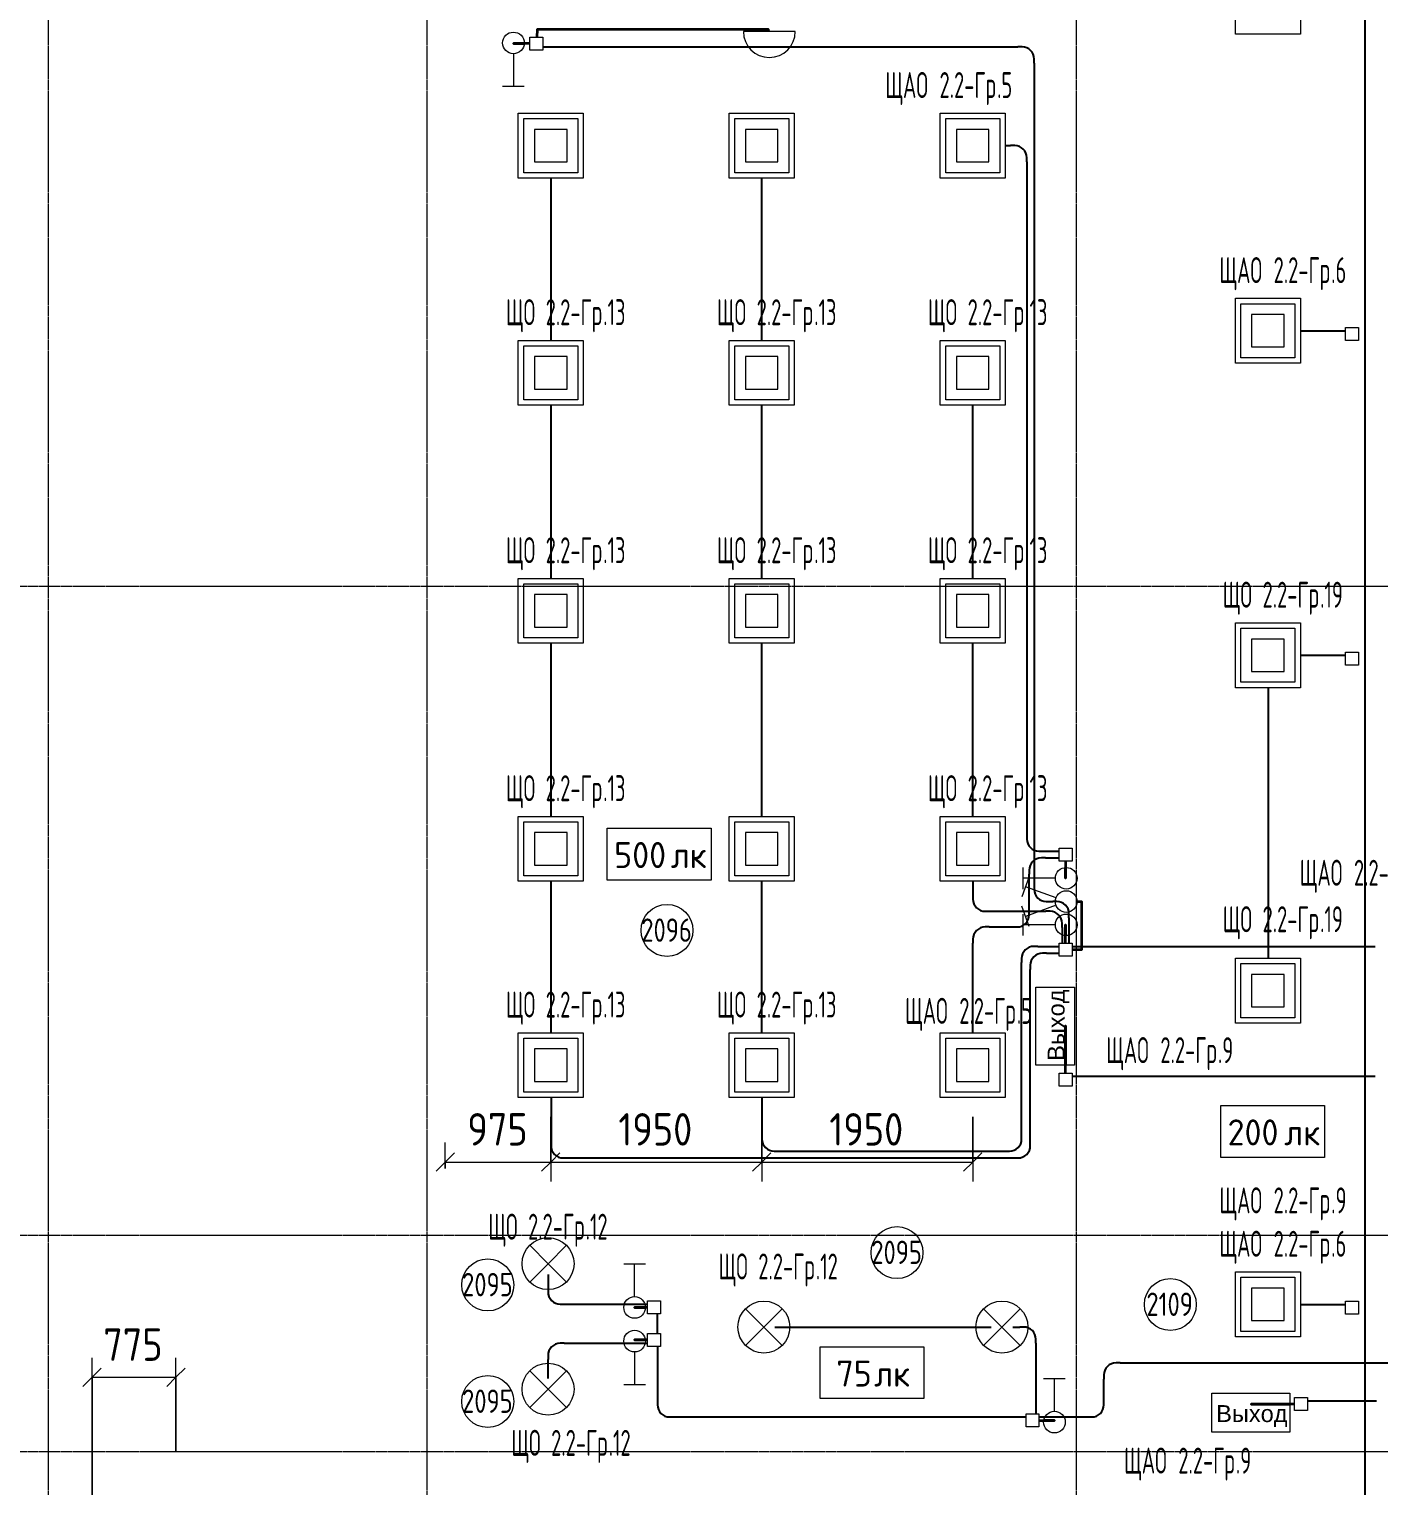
# Model space of a CAD drawing. Header units: millimetres. Extents: x -4730 to 98194, y -4296 to 93388.
# Drawn here: x 35324 to 47799, y 52186 to 65652 of the extents above; entities that cross this region are included whole.
import ezdxf

# ---------------------------------------------------------------- set-up
doc = ezdxf.new("R2010")
doc.units = ezdxf.units.MM
doc.linetypes.add('Линия сетки', pattern=[22.225, 12.7, -3.175, 3.175, -3.175])
for name, color, linetype, lineweight, true_color in [('Кабельные лотки', 5, 'Continuous', 25, 0x0000ff), ('Короба', 7, 'Continuous', 25, 0x008000), ('Соединительные детали коробов', 7, 'Continuous', 25, 0x008000), ('Типовые аннотации', 5, 'Continuous', 18, 0x0000ff)]:
    doc.layers.add(name, color=color, linetype=linetype, lineweight=lineweight, true_color=true_color)
for name, color, linetype, lineweight in [('Марки помещений', 7, 'Continuous', 9), ('Марки силовых электроприборов', 7, 'Continuous', 9), ('Оси', 7, 'Continuous', 9), ('Провода', 7, 'Continuous', 35), ('Размеры', 7, 'Continuous', 9), ('Размеры-120', 7, 'Continuous', 9)]:
    doc.layers.add(name, color=color, linetype=linetype, lineweight=lineweight)
doc.styles.add('Arial', font='arial.ttf', dxfattribs={"height": 156})
doc.styles.add('GOST Common', font='GOST_Common.ttf', dxfattribs={"width": 0.6, "height": 240})
doc.styles.add('GOST Common_2', font='GOST_Common.ttf', dxfattribs={"height": 240})
doc.styles.add('GOST Common_3', font='GOST_Common.ttf', dxfattribs={"width": 0.9, "height": 300})
doc.styles.add('GOST Common_4', font='GOST_Common.ttf', dxfattribs={"width": 0.8, "height": 216})
doc.dimstyles.new('ADSK_Проверочный', dxfattribs={"dimscale": 304.8, "dimtxt": 301.714499, "dimasz": 0.556693, "dimexe": 0.590551, "dimexo": 0.590551, "dimgap": 0.19685, "dimtad": 1, "dimdec": 3, "dimrnd": 0.001, "dimdsep": 46, "dimtxsty": 'GOST Common_3', "dimblk1": 'OBLIQUE', "dimblk2": 'OBLIQUE', "dimsah": 1, "dimcen": 0.09, "dimazin": 0, "dimtfac": 1, "dimtdec": 4, "dimtix": 1, "dimtmove": 0, "dimatfit": 3, "dimfxl": 1, "dimtvp": 1, "dimtolj": 1, "dimtzin": 0, "dimarcsym": 2})

# ---------------------------------------------------------------- blocks, each defined once
blk = doc.blocks.new('M_Короб_ отвод - Плоский торец - ПВХ - Стандартная-2386742-2-й этаж')
at = {"layer": 'Соединительные детали коробов'}
for p, q in [((0, 111.95), (0, 150.05)), ((-150.05, 0), (-111.95, 0))]:
    blk.add_line(p, q, dxfattribs=at)
blk.add_arc((-111.95, 111.95), 111.95, 270, 0, dxfattribs=at)
blk = doc.blocks.new('DIMBLOCK173-2-й этаж')
at = {"layer": 'Размеры-120'}
for p, q in [((35905, 51307), (35905, 53370)), ((36680, 52510), (36680, 53370)), ((35905, 53190), (35820, 53106)), ((35905, 53190), (35990, 53275)), ((35905, 53190), (36680, 53190)), ((35905, 53190), (35905, 51307)), ((36680, 53190), (36595, 53106)), ((36680, 53190), (36765, 53275)), ((36680, 53190), (36680, 52510))]:
    blk.add_line(p, q, dxfattribs=at)
at = {"layer": 'Размеры-120', "color": 0, "insert": (36009, 53642), "char_height": 300, "width": 681.16, "attachment_point": 1, "line_spacing_factor": 1.022761, "style": 'GOST Common_3'}
blk.add_mtext('775', dxfattribs=at)
blk = doc.blocks.new('_Oblique')
at = {"color": 0, "linetype": 'ByBlock', "lineweight": -2}
blk.add_line((-0.5, -0.5), (0.5, 0.5), dxfattribs=at)
blk = doc.blocks.new('DIMBLOCK184-2-й этаж')
at = {"layer": 'Размеры-120'}
for p, q in [((40145, 55598), (40145, 55000)), ((40145, 55180), (40145, 55598)), ((39170, 55120), (39170, 55360)), ((39170, 55180), (39255, 55265)), ((40145, 55180), (40230, 55265)), ((39170, 55180), (39085, 55095)), ((39170, 55180), (40145, 55180)), ((39170, 55180), (39170, 55120)), ((40145, 55180), (40060, 55095))]:
    blk.add_line(p, q, dxfattribs=at)
at = {"layer": 'Размеры-120', "color": 0, "insert": (39374, 55632), "char_height": 300, "width": 681.16, "attachment_point": 1, "line_spacing_factor": 1.022761, "style": 'GOST Common_3'}
blk.add_mtext('975', dxfattribs=at)
blk = doc.blocks.new('DIMBLOCK185-2-й этаж')
at = {"layer": 'Размеры-120'}
for p, q in [((40145, 55598), (40145, 55000)), ((40145, 55180), (40145, 55598)), ((42095, 55598), (42095, 55000)), ((42095, 55180), (42095, 55598)), ((40145, 55180), (40230, 55265)), ((42095, 55180), (42180, 55265)), ((40145, 55180), (40060, 55095)), ((40145, 55180), (42095, 55180)), ((42095, 55180), (42010, 55095))]:
    blk.add_line(p, q, dxfattribs=at)
at = {"layer": 'Размеры-120', "color": 0, "insert": (40770, 55632), "char_height": 300, "width": 840.71, "attachment_point": 1, "line_spacing_factor": 1.022761, "style": 'GOST Common_3'}
blk.add_mtext('1950', dxfattribs=at)
blk = doc.blocks.new('DIMBLOCK186-2-й этаж')
at = {"layer": 'Размеры-120'}
for p, q in [((42095, 55598), (42095, 55000)), ((42095, 55180), (42095, 55598)), ((44045, 55598), (44045, 55000)), ((44045, 55180), (44045, 55598)), ((42095, 55180), (42180, 55265)), ((44045, 55180), (44130, 55265)), ((42095, 55180), (42010, 55095)), ((42095, 55180), (44045, 55180)), ((44045, 55180), (43960, 55095))]:
    blk.add_line(p, q, dxfattribs=at)
at = {"layer": 'Размеры-120', "color": 0, "insert": (42720, 55632), "char_height": 300, "width": 840.71, "attachment_point": 1, "line_spacing_factor": 1.022761, "style": 'GOST Common_3'}
blk.add_mtext('1950', dxfattribs=at)
blk = doc.blocks.new('ADSK_Марка_Помещение_1_ГОСТ21-501-2011 - Номер-85995-2-й этаж')
at = {"layer": 'Марки помещений'}
blk.add_circle((0, 0), 2, dxfattribs=at)
blk = doc.blocks.new('Морка помещения_освещённость_ - Морка помещения_освещённость_-1484368-2-й этаж')
at = {"layer": 'Марки помещений', "color": 190, "true_color": 0x8000ff}
for p, q in [((-4, 0), (-4, 4)), ((-4, 4), (4, 4)), ((4, 4), (4, 0)), ((4, 0), (-4, 0))]:
    blk.add_line(p, q, dxfattribs=at)

msp = doc.modelspace()

# ---------------------------------------------------------------- linework, layer by layer
at = {"layer": 'Кабельные лотки'}
msp.add_line((47670, 87303.1437), (47670, 43998.1437), dxfattribs=at)
at = {"layer": 'Короба'}
for p, q in [((40072.8369, 65487.5574), (44462.7869, 65487.5574)), ((44612.8369, 65337.5074), (44612.8369, 57737.6074)), ((44344.764, 64575.0449), (44394.714, 64575.0449)), ((44544.764, 64424.9949), (44544.764, 58203.5966)), ((40147.264, 62772.5449), (40147.264, 64277.5449)), ((42097.264, 62772.5449), (42097.264, 64277.5449)), ((47072.7025, 62863.9553), (47492.7025, 62863.9553)), ((40147.264, 60572.5449), (40147.264, 62177.5449)), ((42097.264, 60572.5449), (42097.264, 62177.5449)), ((44047.264, 60572.5449), (44047.264, 62177.5449)), ((40147.264, 58372.5449), (40147.264, 59977.5449)), ((42097.264, 58372.5449), (42097.264, 59977.5449)), ((44047.264, 58372.5449), (44047.264, 59977.5449)), ((47072.7025, 59863.9553), (47491.5557, 59863.9553)), ((46775.2025, 59566.4553), (46775.2025, 57061.4553)), ((44694.814, 58053.5466), (44843.2039, 58053.5466)), ((44717.314, 57990.5466), (44843.2039, 57990.5466)), ((40147.264, 56372.5449), (40147.264, 57777.5449)), ((42097.264, 56372.5449), (42097.264, 57777.5449)), ((44047.264, 57777.5449), (44047.264, 57647.5949)), ((44567.264, 57502.5949), (44567.264, 57840.4966)), ((44762.8869, 57587.5574), (44784.6539, 57587.5574)), ((44197.314, 57497.5449), (44721.6539, 57497.5449)), ((44934.7039, 57437.5074), (44934.7039, 57202.0466)), ((44197.314, 57352.5449), (44417.214, 57352.5449)), ((44871.7039, 57347.4949), (44871.7039, 57202.0466)), ((44047.264, 56372.5449), (44047.264, 57202.4949)), ((44647.314, 57173.5466), (44843.2039, 57173.5466)), ((44727.314, 57110.5466), (44843.2039, 57110.5466)), ((44963.2039, 57173.5466), (47763.2039, 57173.5466)), ((44497.264, 55430.05), (44497.264, 57023.4966)), ((44577.264, 55367.5949), (44577.264, 56960.4966)), ((44963.2039, 55973.5466), (47763.2039, 55973.5466)), ((40147.264, 55777.5449), (40147.264, 55367.5949)), ((42097.264, 55777.5449), (42097.264, 55430.05)), ((40297.314, 55217.5449), (44427.214, 55217.5449)), ((42247.314, 55280), (44347.214, 55280)), ((40120, 54140), (40120, 54017.0591)), ((40270.05, 53867.0091), (41039.4676, 53867.0091)), ((47072.7025, 53863.9553), (47491.5557, 53863.9553)), ((41130.9676, 53595.5091), (41130.9676, 53775.5091)), ((42214.6365, 53654.0442), (44214.6365, 53654.0442)), ((44414.6365, 53654.0442), (44478.8936, 53654.0442)), ((40270.05, 53504.0091), (41039.4676, 53504.0091)), ((41130.9676, 53475.5091), (41130.9676, 52973.17)), ((44628.9436, 53503.9942), (44628.9436, 52851.62)), ((40120, 53180), (40120, 53353.9591)), ((45407.4936, 53323.12), (48028.3267, 53323.12)), ((45257.4436, 52973.17), (45257.4436, 53173.07)), ((47137.88, 52973.1008), (47777.4436, 52973.1008)), ((41281.0176, 52823.12), (44537.4436, 52823.12)), ((44657.4436, 52823.12), (45107.3936, 52823.12))]:
    msp.add_line(p, q, dxfattribs=at)
at = {"layer": 'Оси', "linetype": 'Линия сетки'}
for p, q in [((35500, 93388.3703), (35500, -3096.3487)), ((39000, 93388.3703), (39000, -3096.3487)), ((45000, 93388.3703), (45000, -3096.3487)), ((98194.2682, 60500), (-3530.0173, 60500)), ((98194.2682, 54500), (-3530.0173, 54500)), ((98194.2682, 52500), (-3530.0173, 52500))]:
    msp.add_line(p, q, dxfattribs=at)
at = {"layer": 'Провода', "flags": 128}
for points in [[(42159.387, 65630), (42158.4515, 65650), (40018.4515, 65650), (40015.4096, 65579.0574)], [(39952.8369, 65519.058), (39800, 65519.0595), (39899.8596, 65519.0595)], [(44903.2026, 57962.0466), (44903.1991, 57802.7647), (44903.1991, 57902.5749)], [(45009.3567, 57587.4152), (45050, 57587.4152), (45050, 57142.0486), (44963.2039, 57142.0474)], [(44903.2026, 57202.0466), (44903.1991, 57372.4152), (44903.1991, 57272.605)], [(44903.2033, 56002.0466), (44903.1991, 56440), (44903.1991, 56074.9821)], [(41039.4676, 53835.5098), (40920, 53835.5111), (41019.9999, 53835.5111)], [(41039.4676, 53535.5098), (40920, 53535.5111), (41019.3759, 53535.5111)], [(47017.88, 52941.6011), (46620, 52941.6029), (46974.9821, 52941.6029)], [(44657.4436, 52791.6206), (44800, 52791.622), (44701.2848, 52791.622)]]:
    msp.add_lwpolyline(points, dxfattribs=at)
at = {"layer": 'Типовые аннотации'}
for p, q in [((46472.9385, 65603.9553), (46472.9385, 66203.9553)), ((47072.9385, 66203.9553), (47072.9385, 65603.9553)), ((42405, 65630), (41925, 65630)), ((47072.9385, 65603.9553), (46472.9385, 65603.9553)), ((39800, 65424.3567), (39800, 65124.3567)), ((39700, 65124.3567), (39900, 65124.3567)), ((39845, 64875.0449), (40445, 64875.0449)), ((39845, 64275.0449), (39845, 64875.0449)), ((39895, 64825.0449), (40395, 64825.0449)), ((39895, 64325.0449), (39895, 64825.0449)), ((40395, 64825.0449), (40395, 64325.0449)), ((40445, 64875.0449), (40445, 64275.0449)), ((41795, 64875.0449), (42395, 64875.0449)), ((41795, 64275.0449), (41795, 64875.0449)), ((41845, 64825.0449), (42345, 64825.0449)), ((41845, 64325.0449), (41845, 64825.0449)), ((42345, 64825.0449), (42345, 64325.0449)), ((42395, 64875.0449), (42395, 64275.0449)), ((39995, 64725.0449), (39995, 64425.0449)), ((40295, 64725.0449), (39995, 64725.0449)), ((40295, 64425.0449), (40295, 64725.0449)), ((41945, 64725.0449), (41945, 64425.0449)), ((42245, 64725.0449), (41945, 64725.0449)), ((42245, 64425.0449), (42245, 64725.0449)), ((39995, 64425.0449), (40295, 64425.0449)), ((41945, 64425.0449), (42245, 64425.0449)), ((40445, 64275.0449), (39845, 64275.0449)), ((40395, 64325.0449), (39895, 64325.0449)), ((42395, 64275.0449), (41795, 64275.0449)), ((42345, 64325.0449), (41845, 64325.0449)), ((39845, 62775.0449), (40445, 62775.0449)), ((39845, 62175.0449), (39845, 62775.0449)), ((40445, 62775.0449), (40445, 62175.0449)), ((41795, 62775.0449), (42395, 62775.0449)), ((41795, 62175.0449), (41795, 62775.0449)), ((42395, 62775.0449), (42395, 62175.0449)), ((43745, 62775.0449), (44345, 62775.0449)), ((43745, 62175.0449), (43745, 62775.0449)), ((44345, 62775.0449), (44345, 62175.0449)), ((39895, 62725.0449), (40395, 62725.0449)), ((39895, 62225.0449), (39895, 62725.0449)), ((39995, 62625.0449), (39995, 62325.0449)), ((40295, 62625.0449), (39995, 62625.0449)), ((40295, 62325.0449), (40295, 62625.0449)), ((40395, 62725.0449), (40395, 62225.0449)), ((41845, 62725.0449), (42345, 62725.0449)), ((41845, 62225.0449), (41845, 62725.0449)), ((41945, 62625.0449), (41945, 62325.0449)), ((42245, 62625.0449), (41945, 62625.0449)), ((42245, 62325.0449), (42245, 62625.0449)), ((42345, 62725.0449), (42345, 62225.0449)), ((43795, 62725.0449), (44295, 62725.0449)), ((43795, 62225.0449), (43795, 62725.0449)), ((43895, 62625.0449), (43895, 62325.0449)), ((44195, 62625.0449), (43895, 62625.0449)), ((44195, 62325.0449), (44195, 62625.0449)), ((44295, 62725.0449), (44295, 62225.0449)), ((40395, 62225.0449), (39895, 62225.0449)), ((39995, 62325.0449), (40295, 62325.0449)), ((42345, 62225.0449), (41845, 62225.0449)), ((41945, 62325.0449), (42245, 62325.0449)), ((44295, 62225.0449), (43795, 62225.0449)), ((43895, 62325.0449), (44195, 62325.0449)), ((40445, 62175.0449), (39845, 62175.0449)), ((42395, 62175.0449), (41795, 62175.0449)), ((44345, 62175.0449), (43745, 62175.0449)), ((39845, 60575.0449), (40445, 60575.0449)), ((39845, 59975.0449), (39845, 60575.0449)), ((39895, 60525.0449), (40395, 60525.0449)), ((39895, 60025.0449), (39895, 60525.0449)), ((40395, 60525.0449), (40395, 60025.0449)), ((40445, 60575.0449), (40445, 59975.0449)), ((41795, 60575.0449), (42395, 60575.0449)), ((41795, 59975.0449), (41795, 60575.0449)), ((41845, 60525.0449), (42345, 60525.0449)), ((41845, 60025.0449), (41845, 60525.0449)), ((42345, 60525.0449), (42345, 60025.0449)), ((42395, 60575.0449), (42395, 59975.0449)), ((43745, 60575.0449), (44345, 60575.0449)), ((43745, 59975.0449), (43745, 60575.0449)), ((43795, 60525.0449), (44295, 60525.0449)), ((43795, 60025.0449), (43795, 60525.0449)), ((44295, 60525.0449), (44295, 60025.0449)), ((44345, 60575.0449), (44345, 59975.0449)), ((39995, 60425.0449), (39995, 60125.0449)), ((40295, 60425.0449), (39995, 60425.0449)), ((40295, 60125.0449), (40295, 60425.0449)), ((41945, 60425.0449), (41945, 60125.0449)), ((42245, 60425.0449), (41945, 60425.0449)), ((42245, 60125.0449), (42245, 60425.0449)), ((43895, 60425.0449), (43895, 60125.0449)), ((44195, 60425.0449), (43895, 60425.0449)), ((44195, 60125.0449), (44195, 60425.0449)), ((39995, 60125.0449), (40295, 60125.0449)), ((41945, 60125.0449), (42245, 60125.0449)), ((43895, 60125.0449), (44195, 60125.0449)), ((46472.9385, 60163.9553), (47072.9385, 60163.9553)), ((46472.9385, 59563.9553), (46472.9385, 60163.9553)), ((46522.9385, 60113.9553), (47022.9385, 60113.9553)), ((46522.9385, 59613.9553), (46522.9385, 60113.9553)), ((47022.9385, 60113.9553), (47022.9385, 59613.9553)), ((47072.9385, 60163.9553), (47072.9385, 59563.9553)), ((40445, 59975.0449), (39845, 59975.0449)), ((40395, 60025.0449), (39895, 60025.0449)), ((42395, 59975.0449), (41795, 59975.0449)), ((42345, 60025.0449), (41845, 60025.0449)), ((44345, 59975.0449), (43745, 59975.0449)), ((44295, 60025.0449), (43795, 60025.0449)), ((46622.9385, 60013.9553), (46622.9385, 59713.9553)), ((46922.9385, 60013.9553), (46622.9385, 60013.9553)), ((46922.9385, 59713.9553), (46922.9385, 60013.9553)), ((46622.9385, 59713.9553), (46922.9385, 59713.9553)), ((47072.9385, 59563.9553), (46472.9385, 59563.9553)), ((47022.9385, 59613.9553), (46522.9385, 59613.9553)), ((39845, 58375.0449), (40445, 58375.0449)), ((39845, 57775.0449), (39845, 58375.0449)), ((39895, 58325.0449), (40395, 58325.0449)), ((39895, 57825.0449), (39895, 58325.0449)), ((40395, 58325.0449), (40395, 57825.0449)), ((40445, 58375.0449), (40445, 57775.0449)), ((41795, 58375.0449), (42395, 58375.0449)), ((41795, 57775.0449), (41795, 58375.0449)), ((41845, 58325.0449), (42345, 58325.0449)), ((41845, 57825.0449), (41845, 58325.0449)), ((42345, 58325.0449), (42345, 57825.0449)), ((42395, 58375.0449), (42395, 57775.0449)), ((43745, 58375.0449), (44345, 58375.0449)), ((43745, 57775.0449), (43745, 58375.0449)), ((43795, 58325.0449), (44295, 58325.0449)), ((43795, 57825.0449), (43795, 58325.0449)), ((44295, 58325.0449), (44295, 57825.0449)), ((44345, 58375.0449), (44345, 57775.0449)), ((39995, 58225.0449), (39995, 57925.0449)), ((40295, 58225.0449), (39995, 58225.0449)), ((40295, 57925.0449), (40295, 58225.0449)), ((41945, 58225.0449), (41945, 57925.0449)), ((42245, 58225.0449), (41945, 58225.0449)), ((42245, 57925.0449), (42245, 58225.0449)), ((43895, 58225.0449), (43895, 57925.0449)), ((44195, 58225.0449), (43895, 58225.0449)), ((44195, 57925.0449), (44195, 58225.0449)), ((39995, 57925.0449), (40295, 57925.0449)), ((41945, 57925.0449), (42245, 57925.0449)), ((43895, 57925.0449), (44195, 57925.0449)), ((40445, 57775.0449), (39845, 57775.0449)), ((40395, 57825.0449), (39895, 57825.0449)), ((42395, 57775.0449), (41795, 57775.0449)), ((42345, 57825.0449), (41845, 57825.0449)), ((44345, 57775.0449), (43745, 57775.0449)), ((44295, 57825.0449), (43795, 57825.0449)), ((44567.6816, 57818.1925), (44499.2776, 57630.254)), ((44815.3874, 57621.6172), (44533.4796, 57724.2233)), ((44567.6816, 57356.6379), (44499.2776, 57544.5764)), ((44815.3874, 57553.2132), (44533.4796, 57450.6071)), ((44509.3567, 57472.4152), (44509.3567, 57272.4152)), ((44809.3567, 57372.4152), (44509.3567, 57372.4152)), ((46472.9385, 57063.9553), (47072.9385, 57063.9553)), ((46472.9385, 56463.9553), (46472.9385, 57063.9553)), ((46522.9385, 57013.9553), (47022.9385, 57013.9553)), ((46522.9385, 56513.9553), (46522.9385, 57013.9553)), ((47022.9385, 57013.9553), (47022.9385, 56513.9553)), ((47072.9385, 57063.9553), (47072.9385, 56463.9553)), ((46622.9385, 56913.9553), (46622.9385, 56613.9553)), ((46922.9385, 56913.9553), (46622.9385, 56913.9553)), ((46922.9385, 56613.9553), (46922.9385, 56913.9553)), ((46622.9385, 56613.9553), (46922.9385, 56613.9553)), ((47072.9385, 56463.9553), (46472.9385, 56463.9553)), ((47022.9385, 56513.9553), (46522.9385, 56513.9553)), ((39845, 56375.0449), (40445, 56375.0449)), ((39845, 55775.0449), (39845, 56375.0449)), ((39895, 56325.0449), (40395, 56325.0449)), ((39895, 55825.0449), (39895, 56325.0449)), ((40395, 56325.0449), (40395, 55825.0449)), ((40445, 56375.0449), (40445, 55775.0449)), ((41795, 56375.0449), (42395, 56375.0449)), ((41795, 55775.0449), (41795, 56375.0449)), ((41845, 56325.0449), (42345, 56325.0449)), ((41845, 55825.0449), (41845, 56325.0449)), ((42345, 56325.0449), (42345, 55825.0449)), ((42395, 56375.0449), (42395, 55775.0449)), ((39995, 56225.0449), (39995, 55925.0449)), ((40295, 56225.0449), (39995, 56225.0449)), ((40295, 55925.0449), (40295, 56225.0449)), ((41945, 56225.0449), (41945, 55925.0449)), ((42245, 56225.0449), (41945, 56225.0449)), ((42245, 55925.0449), (42245, 56225.0449)), ((39995, 55925.0449), (40295, 55925.0449)), ((41945, 55925.0449), (42245, 55925.0449)), ((40445, 55775.0449), (39845, 55775.0449)), ((40395, 55825.0449), (39895, 55825.0449)), ((42395, 55775.0449), (41795, 55775.0449)), ((42345, 55825.0449), (41845, 55825.0449)), ((40120, 54240), (39950.2944, 54409.7056)), ((40120, 54240), (40289.7056, 54409.7056)), ((40120, 54240), (39950.2944, 54070.2944)), ((40120, 54240), (40289.7056, 54070.2944)), ((41020, 54235.6433), (40820, 54235.6433)), ((40920, 53935.6433), (40920, 54235.6433)), ((42114.6365, 53654.0442), (41944.9309, 53823.7498)), ((42114.6365, 53654.0442), (42284.3421, 53823.7498)), ((44314.6365, 53654.0442), (44144.9309, 53823.7498)), ((44314.6365, 53654.0442), (44484.3421, 53823.7498)), ((42114.6365, 53654.0442), (41944.9309, 53484.3385)), ((42114.6365, 53654.0442), (42284.3421, 53484.3385)), ((44314.6365, 53654.0442), (44144.9309, 53484.3385)), ((44314.6365, 53654.0442), (44484.3421, 53484.3385)), ((40920, 53424.3567), (40920, 53124.3567)), ((40120, 53080), (39950.2944, 53249.7056)), ((40120, 53080), (40289.7056, 53249.7056)), ((40120, 53080), (39950.2944, 52910.2944)), ((40120, 53080), (40289.7056, 52910.2944)), ((40820, 53124.3567), (41020, 53124.3567)), ((44900, 53175.6433), (44700, 53175.6433)), ((44800, 52875.6433), (44800, 53175.6433))]:
    msp.add_line(p, q, dxfattribs=at)
at = {"layer": 'Типовые аннотации', "color": 7}
for p, q in [((39952.8369, 65579.0574), (40072.8369, 65579.0574)), ((39952.8369, 65459.0574), (39952.8369, 65579.0574)), ((40072.8369, 65579.0574), (40072.8369, 65459.0574)), ((40072.8369, 65459.0574), (39952.8369, 65459.0574)), ((44843.2039, 57202.0466), (44963.2039, 57202.0466)), ((44843.2039, 57082.0466), (44843.2039, 57202.0466)), ((44963.2039, 57202.0466), (44963.2039, 57082.0466)), ((44963.2039, 57082.0466), (44843.2039, 57082.0466)), ((44537.4436, 52851.62), (44657.4436, 52851.62)), ((44537.4436, 52731.62), (44537.4436, 52851.62)), ((44657.4436, 52851.62), (44657.4436, 52731.62)), ((44657.4436, 52731.62), (44537.4436, 52731.62))]:
    msp.add_line(p, q, dxfattribs=at)
at = {"layer": 'Типовые аннотации', "color": 1, "true_color": 0xff0000}
for p, q in [((43745, 64875.0449), (44345, 64875.0449)), ((43745, 64275.0449), (43745, 64875.0449)), ((43795, 64825.0449), (44295, 64825.0449)), ((43795, 64325.0449), (43795, 64825.0449)), ((44295, 64825.0449), (44295, 64325.0449)), ((44345, 64875.0449), (44345, 64275.0449)), ((43895, 64725.0449), (43895, 64425.0449)), ((44195, 64725.0449), (43895, 64725.0449)), ((44195, 64425.0449), (44195, 64725.0449)), ((43895, 64425.0449), (44195, 64425.0449)), ((44345, 64275.0449), (43745, 64275.0449)), ((44295, 64325.0449), (43795, 64325.0449)), ((46472.9385, 63163.9553), (47072.9385, 63163.9553)), ((46472.9385, 62563.9553), (46472.9385, 63163.9553)), ((47072.9385, 63163.9553), (47072.9385, 62563.9553)), ((46522.9385, 63113.9553), (47022.9385, 63113.9553)), ((46522.9385, 62613.9553), (46522.9385, 63113.9553)), ((47022.9385, 63113.9553), (47022.9385, 62613.9553)), ((46622.9385, 63013.9553), (46622.9385, 62713.9553)), ((46922.9385, 63013.9553), (46622.9385, 63013.9553)), ((46922.9385, 62713.9553), (46922.9385, 63013.9553)), ((47491.5557, 62892.4553), (47611.5557, 62892.4553)), ((47491.5557, 62772.4553), (47491.5557, 62892.4553)), ((47611.5557, 62892.4553), (47611.5557, 62772.4553)), ((47611.5557, 62772.4553), (47491.5557, 62772.4553)), ((46622.9385, 62713.9553), (46922.9385, 62713.9553)), ((47072.9385, 62563.9553), (46472.9385, 62563.9553)), ((47022.9385, 62613.9553), (46522.9385, 62613.9553)), ((44843.2039, 58082.0466), (44963.2039, 58082.0466)), ((44843.2039, 57962.0466), (44843.2039, 58082.0466)), ((44963.2039, 58082.0466), (44963.2039, 57962.0466)), ((44509.3567, 57902.7647), (44509.3567, 57702.7647)), ((44963.2039, 57962.0466), (44843.2039, 57962.0466)), ((44809.3567, 57802.7647), (44509.3567, 57802.7647)), ((43745, 56375.0449), (44345, 56375.0449)), ((43745, 55775.0449), (43745, 56375.0449)), ((43795, 56325.0449), (44295, 56325.0449)), ((43795, 55825.0449), (43795, 56325.0449)), ((44295, 56325.0449), (44295, 55825.0449)), ((44345, 56375.0449), (44345, 55775.0449)), ((43895, 56225.0449), (43895, 55925.0449)), ((44195, 56225.0449), (43895, 56225.0449)), ((44195, 55925.0449), (44195, 56225.0449)), ((43895, 55925.0449), (44195, 55925.0449)), ((44843.2039, 56002.0466), (44963.2039, 56002.0466)), ((44843.2039, 55882.0466), (44843.2039, 56002.0466)), ((44963.2039, 56002.0466), (44963.2039, 55882.0466)), ((44345, 55775.0449), (43745, 55775.0449)), ((44295, 55825.0449), (43795, 55825.0449)), ((44963.2039, 55882.0466), (44843.2039, 55882.0466)), ((46472.9385, 54163.9553), (47072.9385, 54163.9553)), ((46472.9385, 53563.9553), (46472.9385, 54163.9553)), ((47072.9385, 54163.9553), (47072.9385, 53563.9553)), ((46522.9385, 54113.9553), (47022.9385, 54113.9553)), ((46522.9385, 53613.9553), (46522.9385, 54113.9553)), ((46622.9385, 54013.9553), (46622.9385, 53713.9553)), ((46922.9385, 54013.9553), (46622.9385, 54013.9553)), ((46922.9385, 53713.9553), (46922.9385, 54013.9553)), ((47022.9385, 54113.9553), (47022.9385, 53613.9553)), ((47491.5557, 53892.4553), (47611.5557, 53892.4553)), ((47491.5557, 53772.4553), (47491.5557, 53892.4553)), ((47611.5557, 53892.4553), (47611.5557, 53772.4553)), ((47611.5557, 53772.4553), (47491.5557, 53772.4553)), ((47022.9385, 53613.9553), (46522.9385, 53613.9553)), ((46622.9385, 53713.9553), (46922.9385, 53713.9553)), ((47072.9385, 53563.9553), (46472.9385, 53563.9553)), ((47017.88, 53001.6008), (47137.88, 53001.6008)), ((47017.88, 52881.6008), (47017.88, 53001.6008)), ((47137.88, 53001.6008), (47137.88, 52881.6008)), ((47137.88, 52881.6008), (47017.88, 52881.6008))]:
    msp.add_line(p, q, dxfattribs=at)
at = {"layer": 'Типовые аннотации', "color": 16, "true_color": 0x800000}
for p, q in [((47491.5557, 59892.4553), (47611.5557, 59892.4553)), ((47491.5557, 59772.4553), (47491.5557, 59892.4553)), ((47611.5557, 59892.4553), (47611.5557, 59772.4553)), ((47611.5557, 59772.4553), (47491.5557, 59772.4553)), ((41039.4676, 53895.5091), (41159.4676, 53895.5091)), ((41039.4676, 53775.5091), (41039.4676, 53895.5091)), ((41159.4676, 53895.5091), (41159.4676, 53775.5091)), ((41159.4676, 53775.5091), (41039.4676, 53775.5091)), ((41039.4676, 53595.5091), (41159.4676, 53595.5091)), ((41039.4676, 53475.5091), (41039.4676, 53595.5091)), ((41159.4676, 53595.5091), (41159.4676, 53475.5091)), ((41159.4676, 53475.5091), (41039.4676, 53475.5091))]:
    msp.add_line(p, q, dxfattribs=at)
at = {"layer": 'Типовые аннотации', "color": 96, "true_color": 0x008000}
for p, q in [((44626.7452, 56794.9821), (44986.7452, 56794.9821)), ((44626.7452, 56074.9821), (44626.7452, 56794.9821)), ((44986.7452, 56794.9821), (44986.7452, 56074.9821)), ((44986.7452, 56074.9821), (44626.7452, 56074.9821)), ((46254.9821, 52683.2548), (46254.9821, 53043.2548)), ((46254.9821, 53043.2548), (46974.9821, 53043.2548)), ((46974.9821, 53043.2548), (46974.9821, 52683.2548)), ((46974.9821, 52683.2548), (46254.9821, 52683.2548))]:
    msp.add_line(p, q, dxfattribs=at)
at = {"layer": 'Типовые аннотации'}
for centre, radius in [((39800, 65524.3567), 100), ((44909.3567, 57587.4152), 100), ((44909.3567, 57372.4152), 100), ((40120, 54240), 240), ((40920, 53835.6433), 100), ((42114.6365, 53654.0442), 240), ((44314.6365, 53654.0442), 240), ((40920, 53524.3567), 100), ((40120, 53080), 240), ((44800, 52775.6433), 100)]:
    msp.add_circle(centre, radius, dxfattribs=at)
at = {"layer": 'Типовые аннотации', "color": 1, "true_color": 0xff0000}
msp.add_circle((44909.3567, 57802.7647), 100, dxfattribs=at)
at = {"layer": 'Типовые аннотации'}
msp.add_arc((42165, 65630), 240, 180, 0, dxfattribs=at)

# ---------------------------------------------------------------- block references
at = {"layer": 'Марки помещений', "color": 190, "true_color": 0x8000ff, "xscale": 120, "yscale": 120, "zscale": 120}
for p in [(41146.7126, 57785.9447), (46816.8625, 55222.135), (43113.3661, 52992.425)]:
    msp.add_blockref('Морка помещения_освещённость_ - Морка помещения_освещённость_-1484368-2-й этаж', p, dxfattribs=at)
at = {"layer": 'Марки помещений', "xscale": 120, "yscale": 120, "zscale": 120}
for p in [(41219.3705, 57320.5918), (43345.2136, 54342.4845), (39562.6365, 54043.7837), (45871.5424, 53862.4845), (39562.6365, 52966.2518)]:
    msp.add_blockref('ADSK_Марка_Помещение_1_ГОСТ21-501-2011 - Номер-85995-2-й этаж', p, dxfattribs=at)
at = {"layer": 'Соединительные детали коробов'}
for p, rotation in [((44612.8369, 65487.5574), 90), ((44544.764, 64575.0449), 90), ((44544.764, 58053.5466), 270), ((44567.264, 57990.5466), 180), ((44047.264, 57497.5449), 270), ((44612.8369, 57587.5574), 270), ((44934.7039, 57587.5574), 90), ((44871.7039, 57497.5449), 90), ((44047.264, 57352.5449), 180), ((44497.264, 57173.5466), 180), ((44577.264, 57110.5466), 180), ((40147.264, 55217.5449), 270), ((42097.264, 55280), 270), ((40120, 53867.0091), 270), ((44628.9436, 53654.0442), 90), ((40120, 53504.0091), 180), ((45257.4436, 53323.12), 180), ((41130.9676, 52823.12), 270)]:
    msp.add_blockref('M_Короб_ отвод - Плоский торец - ПВХ - Стандартная-2386742-2-й этаж', p, dxfattribs=dict(at, rotation=rotation))
for p in [(44567.264, 57352.5449), (44497.264, 55280), (44577.264, 55217.5449), (45257.4436, 52823.12)]:
    msp.add_blockref('M_Короб_ отвод - Плоский торец - ПВХ - Стандартная-2386742-2-й этаж', p, dxfattribs=at)

# ---------------------------------------------------------------- texts
at = {"layer": 'Марки помещений', "color": 190, "true_color": 0x8000ff, "char_height": 240, "attachment_point": 1, "style": 'GOST Common_2'}
for s, insert, width in [('500', (40730.6288, 58137.6567), 634.9365), ('лк', (41254.5038, 58137.6567), 413.67075), ('200', (46400.7786, 55573.8469), 634.9365), ('лк', (46924.6536, 55573.8469), 413.67075), ('75', (42784.8822, 53344.137), 423.291), ('лк', (43134.1322, 53344.137), 413.67075)]:
    msp.add_mtext(s, dxfattribs=dict(at, insert=insert, width=width))
at = {"layer": 'Марки помещений', "char_height": 216, "attachment_point": 1, "style": 'GOST Common_4'}
for s, insert, width in [('2096', (40982.4145, 57431.379), 584.9112), ('2095', (43108.2577, 54453.2717), 584.9112), ('2095', (39325.6805, 54154.5709), 584.9112), ('2109', (45650.4264, 53973.2717), 546.4302), ('2095', (39325.6805, 53077.039), 584.9112)]:
    msp.add_mtext(s, dxfattribs=dict(at, insert=insert, width=width))
at = {"layer": 'Марки силовых электроприборов', "char_height": 240, "attachment_point": 1, "style": 'GOST Common'}
for s, insert, width in [('ЩАО', (43236.4453, 65255.2273), 502.17705), (' 2.2-', (43650.7828, 65255.2273), 496.4049), ('Гр', (44060.3578, 65255.2273), 253.9746), ('.5', (44269.9078, 65255.2273), 178.93665), ('ЩАО', (46324.3838, 63544.1377), 502.17705), (' 2.2-', (46738.7213, 63544.1377), 496.4049), ('Гр', (47148.2963, 63544.1377), 253.9746), ('.6', (47357.8463, 63544.1377), 178.93665), ('ЩО', (39729.5653, 63155.2273), 340.55685), (' 2.2-', (40010.5528, 63155.2273), 496.4049), ('Гр', (40420.1278, 63155.2273), 253.9746), ('.13', (40629.6778, 63155.2273), 259.74675), ('ЩО', (41679.5653, 63155.2273), 340.55685), (' 2.2-', (41960.5528, 63155.2273), 496.4049), ('Гр', (42370.1278, 63155.2273), 253.9746), ('.13', (42579.6778, 63155.2273), 259.74675), ('ЩО', (43629.5653, 63155.2273), 340.55685), (' 2.2-', (43910.5528, 63155.2273), 496.4049), ('Гр', (44320.1278, 63155.2273), 253.9746), ('.13', (44529.6778, 63155.2273), 259.74675), ('ЩО', (39729.5653, 60955.2273), 340.55685), (' 2.2-', (40010.5528, 60955.2273), 496.4049), ('Гр', (40420.1278, 60955.2273), 253.9746), ('.13', (40629.6778, 60955.2273), 259.74675), ('ЩО', (41679.5653, 60955.2273), 340.55685), (' 2.2-', (41960.5528, 60955.2273), 496.4049), ('Гр', (42370.1278, 60955.2273), 253.9746), ('.13', (42579.6778, 60955.2273), 259.74675), ('ЩО', (43629.5653, 60955.2273), 340.55685), (' 2.2-', (43910.5528, 60955.2273), 496.4049), ('Гр', (44320.1278, 60955.2273), 253.9746), ('.13', (44529.6778, 60955.2273), 259.74675), ('ЩО', (46355.3438, 60544.1377), 340.55685), (' 2.2-', (46636.3313, 60544.1377), 496.4049), ('Гр', (47045.9063, 60544.1377), 253.9746), ('.19', (47255.4563, 60544.1377), 265.5189), ('ЩО', (39729.5653, 58755.2273), 340.55685), (' 2.2-', (40010.5528, 58755.2273), 496.4049), ('Гр', (40420.1278, 58755.2273), 253.9746), ('.13', (40629.6778, 58755.2273), 259.74675), ('ЩО', (43629.5653, 58755.2273), 340.55685), (' 2.2-', (43910.5528, 58755.2273), 496.4049), ('Гр', (44320.1278, 58755.2273), 253.9746), ('.13', (44529.6778, 58755.2273), 259.74675), ('ЩАО', (47066.8409, 57973.7324), 502.17705), (' 2.2-', (47481.1784, 57973.7324), 496.4049), ('ЩО', (46355.3438, 57544.1377), 340.55685), (' 2.2-', (46636.3313, 57544.1377), 496.4049), ('Гр', (47045.9063, 57544.1377), 253.9746), ('.19', (47255.4563, 57544.1377), 265.5189), ('ЩО', (39729.5653, 56755.2273), 340.55685), (' 2.2-', (40010.5528, 56755.2273), 496.4049), ('Гр', (40420.1278, 56755.2273), 253.9746), ('.13', (40629.6778, 56755.2273), 259.74675), ('ЩО', (41679.5653, 56755.2273), 340.55685), (' 2.2-', (41960.5528, 56755.2273), 496.4049), ('Гр', (42370.1278, 56755.2273), 253.9746), ('.13', (42579.6778, 56755.2273), 259.74675), ('ЩАО', (43419.1124, 56696.9635), 502.17705), (' 2.2-', (43833.4499, 56696.9635), 496.4049), ('Гр', (44243.0249, 56696.9635), 253.9746), ('.5', (44452.5749, 56696.9635), 178.93665), ('ЩАО', (45277.7852, 56333.8679), 502.17705), (' 2.2-', (45692.1227, 56333.8679), 496.4049), ('Гр', (46101.6977, 56333.8679), 253.9746), ('.9', (46311.2477, 56333.8679), 178.93665), ('ЩАО', (46324.3838, 54945.3968), 502.17705), (' 2.2-', (46738.7213, 54945.3968), 496.4049), ('Гр', (47148.2963, 54945.3968), 253.9746), ('.9', (47357.8463, 54945.3968), 178.93665), ('ЩО', (39566.9993, 54702.2315), 340.55685), (' 2.2-', (39847.9868, 54702.2315), 496.4049), ('Гр', (40257.5618, 54702.2315), 253.9746), ('.12', (40467.1118, 54702.2315), 265.5189), ('ЩАО', (46324.3838, 54544.1377), 502.17705), (' 2.2-', (46738.7213, 54544.1377), 496.4049), ('Гр', (47148.2963, 54544.1377), 253.9746), ('.6', (47357.8463, 54544.1377), 178.93665), ('ЩО', (41694.7779, 54334.2265), 340.55685), (' 2.2-', (41975.7654, 54334.2265), 496.4049), ('Гр', (42385.3404, 54334.2265), 253.9746), ('.12', (42594.8904, 54334.2265), 265.5189), ('ЩО', (39780.1414, 52703.8371), 340.55685), (' 2.2-', (40061.1289, 52703.8371), 496.4049), ('Гр', (40470.7039, 52703.8371), 253.9746), ('.12', (40680.2539, 52703.8371), 265.5189), ('ЩАО', (45443.4394, 52539.8879), 502.17705), (' 2.2-', (45857.7769, 52539.8879), 496.4049), ('Гр', (46267.3519, 52539.8879), 253.9746), ('.9', (46476.9019, 52539.8879), 178.93665)]:
    msp.add_mtext(s, dxfattribs=dict(at, insert=insert, width=width))
at = {"layer": 'Типовые аннотации', "color": 96, "lineweight": 9, "true_color": 0x008000, "insert": (44737.5806, 56115.125), "char_height": 156, "width": 769.62, "attachment_point": 1, "rotation": 90, "style": 'Arial'}
msp.add_mtext('Выход', dxfattribs=at)
at = {"layer": 'Типовые аннотации', "color": 96, "lineweight": 9, "true_color": 0x008000, "insert": (46295.125, 52932.4194), "char_height": 156, "width": 769.62, "attachment_point": 1, "style": 'Arial'}
msp.add_mtext('Выход', dxfattribs=at)

# ---------------------------------------------------------------- dimensions: what is measured, and where the dimension line sits
at = {"layer": 'Размеры'}
for base, p1, p2, override, picture, middle in [((40145, 55179.8936), (39170, 55299.8755), (40145, 55777.5449), {"dimpost": '<>', "dimfxl": 1085.722352}, 'DIMBLOCK184-2-й этаж', (39657.5, 55389.8936)), ((42095, 55179.8936), (40145, 55777.5449), (42095, 55777.5449), {"dimpost": '<>', "dimfxl": 1950}, 'DIMBLOCK185-2-й этаж', (41120, 55389.8936)), ((44045, 55179.8936), (42095, 55777.5449), (44045, 55777.5449), {"dimpost": '<>', "dimfxl": 1950}, 'DIMBLOCK186-2-й этаж', (43070, 55389.8936)), ((36680, 53190.4446), (35905, 51127.5), (36680, 52330), {"dimpost": '<>', "dimfxl": 1430.605204}, 'DIMBLOCK173-2-й этаж', (36292.5, 53400.4446))]:
    dim = msp.add_linear_dim(base=base, p1=p1, p2=p2, dimstyle='ADSK_Проверочный', override=override, dxfattribs=at)
    dim.commit()
    dim.dimension.update_dxf_attribs({"geometry": picture, "text_midpoint": middle})

doc.saveas('drawing.dxf')
